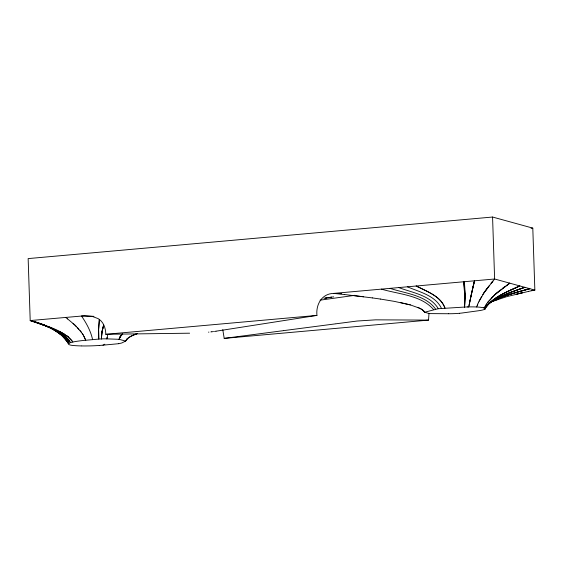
<?xml version="1.0" encoding="UTF-8"?>
<svg xmlns="http://www.w3.org/2000/svg" width="563" height="563" viewBox="0 0 563 563"><rect width="100%" height="100%" fill="white"/><g stroke="black" fill="none" stroke-linecap="round" stroke-linejoin="round"><path stroke-width="0.84" d="M101.481 338.905L101.488 337.561M103.62 325.217L101.938 332.128L101.417 338.912L101.896 332.135L103.564 325.217M101.502 336.21L102.22 330.755L103.676 325.217M380.335 299.052L394.36 301.374L410.399 304.921L420.47 308.545L423.869 311.001L424.565 312.247L438.295 308.714L464.552 307.06L464.827 295.279L463.469 281.789M528.46 291.402L534.85 290.086L532.795 228.121L492.569 217.036L28.15 258.593L30.205 320.558L84.527 315.787L92.149 316.378L98.075 318.602L99.271 319.397L98.567 329.482L98.743 339.088L85.097 340.312A31.465 4.159 -1.9 0 0 72.852 342.022A22.464 2.97 -1.9 0 0 70.621 342.593M491.112 283.203L494.701 279.023L519.719 285.913C507.347 291.937 492.358 296.807 484.813 309.143A17.692 2.336 -1.9 0 0 464.595 307.067L465.27 295.251L464.384 281.704M118.793 343.683L121.805 342.973L125.591 341.094C127.935 336.688 133.311 335.259 137.604 333.451C133.311 335.259 127.928 336.681 125.598 341.094L119.117 339.313L106.914 338.863L107.688 334.788M106.907 338.863L107.061 337.504M99.412 319.453L98.652 329.475L98.806 339.088A9.515 1.26 -1.9 0 1 106.688 338.856M464.552 307.067L465.066 295.265L463.933 281.746M428.992 313.324L428.534 320.101L224.201 338.384L222.779 329.644M473.546 284.547L468.747 306.905L467.586 306.934M469.014 305.526L471.942 291.613M469.887 301.198L470.527 298.137M470.865 296.553L473.124 286.363M472.033 291.606L474.482 280.803M473.187 286.356L474.419 280.81L333.69 293.4C321.895 293.619 315.794 304.414 316.941 315.407L216.108 331.185M473.666 284.533L474.553 280.796L494.624 279.002L492.569 217.036M119.117 339.306L120.243 336.639L122.516 333.979L120.243 336.639L119.103 339.306L120.264 336.639L122.516 333.979L121.256 335.309M476.72 306.99L477.22 305.625M477.157 305.618L477.748 304.203M477.691 304.196L478.367 302.732M509.712 283.161L494.469 294.984L487.523 302.535L484.342 308.052L483.716 307.841M478.311 302.725L484.004 292.851L492.899 281.148L491.154 283.217M479.022 301.205L481.759 296.342M459.38 313.295A15.426 2.041 -1.9 0 0 462.483 312.951L478.402 310.769A17.692 2.336 -1.9 0 0 483.526 309.727L483.976 309.573A17.777 2.351 -1.9 0 0 484.799 309.15C492.372 296.807 507.383 291.951 519.783 285.934M484.82 309.136L485.489 307.834M119.546 337.976L120.264 336.639M484.94 306.715L486.545 303.964M482.765 294.611L483.969 292.844M483.934 292.837L488.044 287.229M485.186 291.015L489.571 285.251M487.537 302.542L496.263 293.386L509.768 283.175L507.164 284.941M486.355 306.511L487.431 305.167M126.316 339.785L127.59 338.476M491.316 298.101L492.843 296.56M488.712 303.795C497.579 295.589 508.931 290.775 519.853 285.955L524.723 287.292C511.957 291.803 498.6 296.025 487.783 304.47C498.628 296.025 512.013 291.824 524.807 287.32M494.497 294.991L500.247 290.1M487.832 304.449C498.67 295.99 512.098 291.845 524.892 287.341L529.748 288.678C515.743 292.514 501.38 296.124 488.649 303.33C501.408 296.124 515.792 292.528 529.825 288.699M502.428 288.418L504.744 286.694M102.966 345.161L104.859 344.204M488.677 303.323C501.443 296.11 515.856 292.549 529.903 288.72L534.85 290.086L531.219 290.409M35.434 321.994C47.813 327.054 62.697 330.945 70.593 342.6A22.421 2.963 -1.9 0 0 69.136 343.198L68.51 343.768L65.153 338.884L61.656 335.302L53.886 329.446M498.241 299.227L491.182 301.817L506.806 296.631L528.488 291.402M325.125 298.355L327.279 297.904M328.236 297.721L331.691 297.123M215.932 331.213L215.284 331.311M325.569 298.017L326.969 297.813L325.822 297.982M323.922 298.263L325.055 298.094M327.715 297.707L331.762 297.116M332.466 297.011L333.676 296.835M214.447 331.431L213.581 331.558M320.073 300.163L355.007 295.301M255.208 334.338L283.597 330.629M212.793 331.663L211.885 331.776M224.201 338.384L254.673 334.408M283.956 330.58L335.119 323.901M335.569 323.845L356.618 321.093A15.025 1.985 -1.9 0 1 356.977 321.044L375.563 319.84L428.534 320.101M211.681 331.804L210.858 331.903M118.659 343.704L103.423 345.126M208.929 332.114L208.493 332.156M333.641 293.4L344.394 294.512M531.043 228.275L532.795 228.121M99.271 319.397C103.958 322.761 105.703 328.764 105.816 334.295L316.941 315.407M189.625 333.197L105.816 334.295M448.669 313.739L429.499 313.605L424.565 312.247L422.496 309.77L417.774 307.328M93.944 316.343L81.48 315.97C86.399 323.183 90.77 331.016 92.592 339.637M333.746 293.4L338.025 293.562M338.736 293.59L341.586 293.703M344.345 294.512L372.361 297.904M354.338 295.631L363.663 296.764M372.326 297.904L380.356 299.052M381.433 289.129C398.85 294.329 420.997 295.033 433.616 309.587M400.356 302.549L410.392 304.921M390.082 288.355C405.437 293.52 425.522 295.012 435.635 309.122M34.111 321.628L30.311 320.586C44.695 325.703 61.367 329.052 72.085 340.742M34.427 321.719C46.905 326.449 61.1 330.587 69.826 341.34M38.045 322.719L35.497 322.015C47.229 326.526 60.072 330.629 68.883 340.073M38.685 322.895L39.642 323.155M41.458 323.655L40.67 323.436L42.76 324.344M398.738 287.58C412.299 292.732 430.364 295.174 438.295 308.714M30.205 320.558L50.522 327.497L64.456 334.204M407.401 286.806C419.386 291.986 435.438 295.491 441.462 308.369M43.499 324.654C52.943 329.165 63.535 333.838 69.129 343.198M48.692 327.082L43.435 324.64C52.57 328.912 62.437 333.444 68.397 341.952M59.622 331.551L68.229 336.857L72.845 342.022M51.127 328.32L61.085 334.485M54.365 329.791C59.924 333.437 65.322 337.828 68.489 343.796A22.464 2.97 -1.9 0 0 69.826 344.901L70.122 344.985A14.898 1.97 -1.9 0 0 71.543 345.288A14.497 1.914 -1.9 0 0 74.034 345.569A26.51 3.505 -1.9 0 0 81.382 345.928M54.414 329.812L61.634 335.288L67.018 341.34M66.49 335.527L68.271 336.843M65.568 317.391L67.609 318.911M67.595 318.918L74.696 324.886L81.241 332.064M73.063 323.415L76.195 326.35M64.083 336.963L66.518 339.454M77.61 327.8L78.919 329.235M80.129 330.657L83.148 334.844L85.731 340.256L83.943 336.217M82.24 333.465L83.141 334.844M459.204 313.31A15.497 2.048 -1.9 0 1 448.718 313.739M102.818 345.175A28.917 3.828 -1.9 0 1 99.264 345.457M98.961 345.478A28.987 3.835 -1.9 0 1 94.661 345.731A28.917 3.828 -1.9 0 1 90.08 345.9L85.724 345.964A26.574 3.512 -1.9 0 1 81.67 345.935M522.499 292.711L516.89 294.02L522.499 292.711M419.358 287.454L416.12 286.025C426.677 291.317 440.653 295.969 444.96 308.123C441.23 297.046 428.851 292.394 419.315 287.454"/></g></svg>
